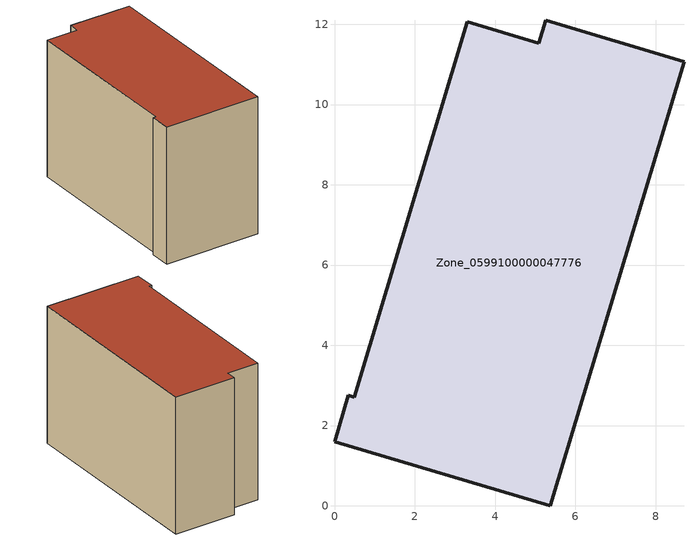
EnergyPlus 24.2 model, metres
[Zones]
Zone_0599100000047776
 floor ground (C_G): 5.38,0 0,1.6 0.34,2.76 0.49,2.71 3.31,12.06 5.09,11.53 5.26,12.1 8.71,11.07 z0
 wall outside (C_F): 5.09,11.53 3.31,12.06 0.49,2.71 0.34,2.76 0,1.6 5.38,0 8.71,11.07 5.26,12.1 5.09,11.53 z0:7.93
 roof outside (C_R): 8.71,11.07 5.26,12.1 5.09,11.53 3.31,12.06 0.49,2.71 0.34,2.76 0,1.6 5.38,0 z7.93
[BUILDING]
Pand.0599100000047776: North Axis=0; Terrain=City; Loads Convergence Tolerance Value=0.04; Temperature Convergence Tolerance Value=0.4; Solar Distribution=FullExterior; Maximum Number of Warmup Days=25; Minimum Number of Warmup Days=1
[Site:Location]
Rotterdam.The.Hague.AP_ZH_NLD Design_Conditions: Latitude=51.96; Longitude=4.45; Time Zone=1; Elevation=-4.5
[SITE:GROUNDTEMPERATURE:BUILDINGSURFACE]
18, 18, 18, 18, 18, 18, 18, 18, 18, 18, 18, 18
[MATERIAL] Thermal Absorptance=0.9; Solar Absorptance=0.7; Visible Absorptance=0.7
Name | Roughness | Thickness | Conductivity | Density | Specific Heat
G.TI.1975-1991 | MediumSmooth | 0.15 | 0.288461 | 540 | 1210
F.TI.1975-1991 | Rough | 0.3 | 0.230769 | 1920 | 840
R.TI.1975-1991 | MediumRough | 0.2 | 0.153846 | 1500 | 1000
[CONSTRUCTION]
C_G: G.TI.1975-1991
C_F: F.TI.1975-1991
C_R: R.TI.1975-1991
[ZONE]
Zone_0599100000047776: Type=1; Multiplier=1; Ceiling Height=Autocalculate; Volume=Autocalculate; Floor Area=autocalculate; Part of Total Floor Area=Yes
[ZONEINFILTRATION:DESIGNFLOWRATE]
Infil_Zone_0599100000047776: Zone or ZoneList or Space or SpaceList=Zone_0599100000047776; Schedule=AlwaysOn; Design Flow Rate Calculation Method=Flow/Area; Flow Rate per Floor Area=0.003; Constant Term Coefficient=1; Temperature Term Coefficient=0; Velocity Term Coefficient=0; Velocity Squared Term Coefficient=0
[HVACTEMPLATE:ZONE:IDEALLOADSAIRSYSTEM]
Zone_0599100000047776: Maximum Heating Supply Air Temperature=50; Minimum Cooling Supply Air Temperature=13; Maximum Heating Supply Air Humidity Ratio=0.0156; Minimum Cooling Supply Air Humidity Ratio=0.0077; Heating Limit=NoLimit; Cooling Limit=NoLimit; Dehumidification Control Type=ConstantSensibleHeatRatio; Cooling Sensible Heat Ratio=0.7; Dehumidification Setpoint=60; Humidification Control Type=None; Humidification Setpoint=30; Outdoor Air Method=None; Outdoor Air Flow Rate per Person=0.00944; Outdoor Air Flow Rate per Zone Floor Area=0; Outdoor Air Flow Rate per Zone=0; Demand Controlled Ventilation Type=None; Outdoor Air Economizer Type=NoEconomizer; Heat Recovery Type=None; Sensible Heat Recovery Effectiveness=0.7; Latent Heat Recovery Effectiveness=0.65
[ZONECONTROL:THERMOSTAT]
ThermostatControl_Zone_0599100000047776: Zone or ZoneList=Zone_0599100000047776; Control Type Schedule=DualSetpointControlType; Control 1=Thermostat_Zone_0599100000047776; Temperature Difference Between Cutout And Setpoint=0
[THERMOSTATSETPOINT:DUALSETPOINT]
Thermostat_Zone_0599100000047776: Heating Setpoint Temperature Schedule=HeatingSetpoint_Zone_0599100000047776; Cooling Setpoint Temperature Schedule=CoolingSetpoint_Zone_0599100000047776
[SCHEDULE:COMPACT]
HeatingSetpoint_Zone_0599100000047776: Through: 12/31, For: AllDays, Until: 24:00, 21
CoolingSetpoint_Zone_0599100000047776: Through: 12/31, For: AllDays, Until: 24:00, 24
DualSetpointControlType: Through: 12/31, For: AllDays, Until: 24:00, 4
AlwaysOn: Through: 12/31, For: AllDays, Until: 24:00, 1
